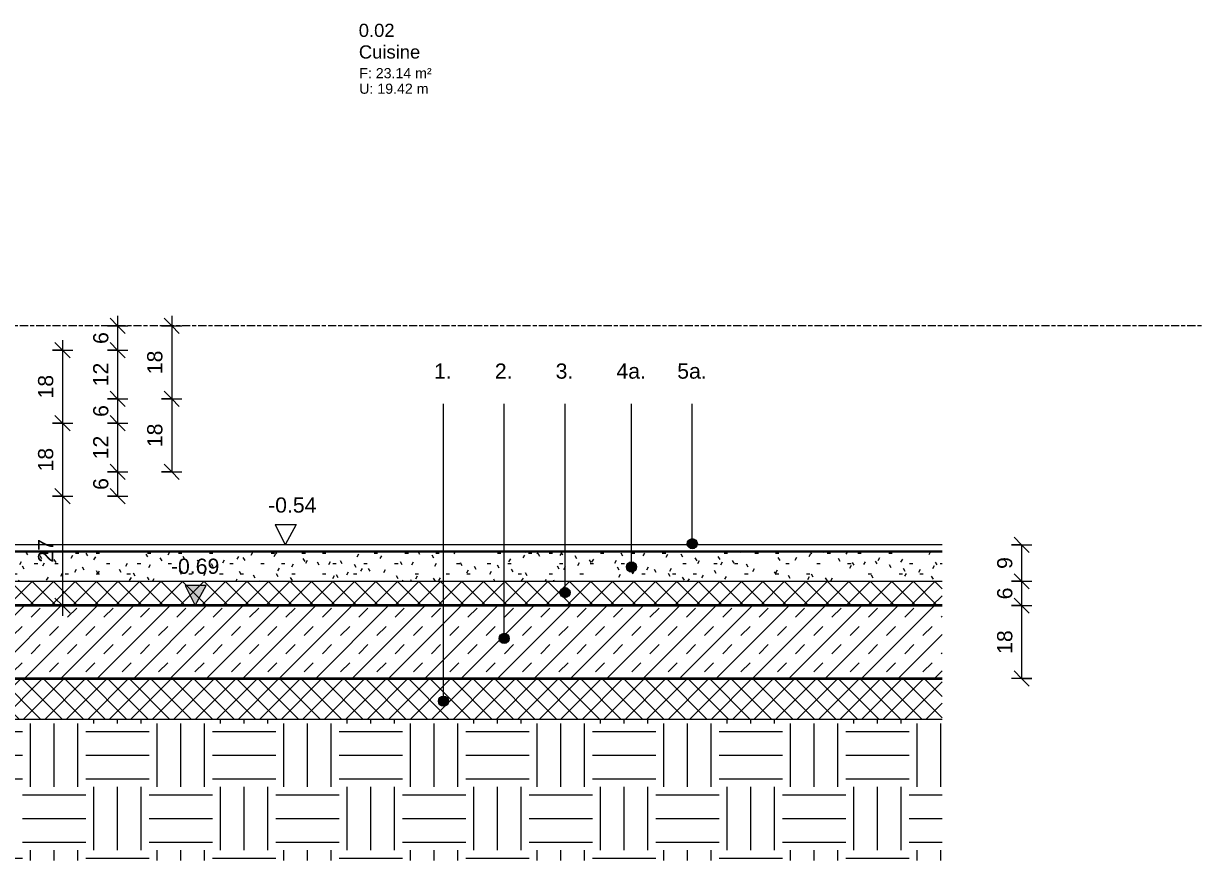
# Model space of a CAD drawing. Header units: millimetres. Extents: x 12107 to 18314, y -1786 to 1116.
# Drawn here: x 15408 to 18314, y -1319 to 746 of the extents above; entities that cross this region are included whole.
import ezdxf

# ---------------------------------------------------------------- set-up
doc = ezdxf.new("R2010")
doc.units = ezdxf.units.MM
doc.linetypes.add('Center', pattern=[40, 10, -5, 20, -5])
for name, color, linetype, lineweight in [('A-ANNO-DIMS', 211, 'Continuous', 9), ('A-ANNO-DIMS-25', 211, 'Continuous', 9), ('A-AREA-IDEN', 2, 'Continuous', 9), ('A-DETL-GENF', 92, 'Continuous', 18), ('A-DETL-MEDM', 33, 'Continuous', 35), ('A-DETL-THIN', 151, 'Continuous', 18), ('A-FLOR-LEVL', 51, 'Continuous', 9), ('G-ANNO-DIMS', 111, 'Continuous', 9), ('G-ANNO-TEXT', 231, 'Continuous', 9)]:
    doc.layers.add(name, color=color, linetype=linetype, lineweight=lineweight)
doc.styles.add('Arial_2', font='arial.ttf', dxfattribs={"height": 25})
doc.styles.add('Arial_3', font='arial.ttf', dxfattribs={"height": 32.5})
doc.styles.add('Arial_4', font='arial.ttf', dxfattribs={"height": 37.5})
doc.dimstyles.new('ANNOTATION_1_5MM_BLACK', dxfattribs={"dimscale": 304.8, "dimtxt": 38.259727, "dimasz": 0.123031, "dimexe": 0.082021, "dimexo": 0.0625, "dimgap": 0.032808, "dimtad": 1, "dimdec": 1, "dimlfac": 0.1, "dimrnd": 0.5, "dimdsep": 46, "dimtxsty": 'Arial_4', "dimblk1": 'OBLIQUE', "dimblk2": 'OBLIQUE', "dimsah": 1, "dimcen": 0.09, "dimdle": 0.082021, "dimazin": 0, "dimtfac": 1, "dimtdec": 4, "dimtix": 1, "dimtmove": 0, "dimatfit": 3, "dimfxl": 0.082021, "dimfxlon": 1, "dimtvp": 1, "dimtolj": 1, "dimtzin": 0, "dimarcsym": 2})
pattern_1 = [(45, (15561.023, -180), (-26.5165, 26.5165), []), (135, (15561.023, -180), (-26.5165, -26.5165), [])]

# ---------------------------------------------------------------- blocks, each defined once
blk = doc.blocks.new('Cotes d_élévation - OKFFB-441809-012_01-Coupe 1')
at = {"layer": 'G-ANNO-DIMS'}
for p, q in [((16028.4, -490), (16052.8, -540)), ((16028.4, -490), (16080.5, -490)), ((16080.5, -490), (16052.8, -540)), ((16073.6, -540), (16034.5, -540))]:
    blk.add_line(p, q, dxfattribs=at)
blk = doc.blocks.new('DIMBLOCK15-012_01-Coupe 1')
at = {"layer": 'A-ANNO-DIMS-25'}
for p, q in [((17870, -540), (17851.3, -521.2)), ((17845, -540), (17895, -540)), ((17870, -540), (17845, -540)), ((17870, -540), (17870, -630)), ((17870, -540), (17888.8, -558.8)), ((17845, -630), (17895, -630)), ((17870, -630), (17845, -630)), ((17870, -630), (17851.3, -611.2)), ((17870, -630), (17888.8, -648.8))]:
    blk.add_line(p, q, dxfattribs=at)
at = {"layer": 'A-ANNO-DIMS-25', "color": 0, "insert": (17809.6, -599.5), "char_height": 37.5, "width": 34.892, "attachment_point": 1, "rotation": 90, "line_spacing_factor": 0.941778, "style": 'Arial_4'}
blk.add_mtext('9', dxfattribs=at)
blk = doc.blocks.new('_Oblique')
at = {"color": 0, "linetype": 'ByBlock', "lineweight": -2}
blk.add_line((-0.5, -0.5), (0.5, 0.5), dxfattribs=at)
blk = doc.blocks.new('DIMBLOCK16-012_01-Coupe 1')
at = {"layer": 'A-ANNO-DIMS-25'}
for p, q in [((17845, -630), (17895, -630)), ((17870, -630), (17845, -630)), ((17870, -630), (17851.3, -611.2)), ((17870, -630), (17870, -690)), ((17870, -630), (17888.8, -648.8)), ((17845, -690), (17895, -690)), ((17870, -690), (17845, -690)), ((17870, -690), (17851.3, -671.3)), ((17870, -690), (17888.8, -708.8))]:
    blk.add_line(p, q, dxfattribs=at)
at = {"layer": 'A-ANNO-DIMS-25', "color": 0, "insert": (17809.6, -674.5), "char_height": 37.5, "width": 34.892, "attachment_point": 1, "rotation": 90, "line_spacing_factor": 0.941778, "style": 'Arial_4'}
blk.add_mtext('6', dxfattribs=at)
blk = doc.blocks.new('DIMBLOCK17-012_01-Coupe 1')
at = {"layer": 'A-ANNO-DIMS-25'}
for p, q in [((17845, -690), (17895, -690)), ((17870, -690), (17845, -690)), ((17870, -690), (17851.3, -671.3)), ((17870, -690), (17870, -870)), ((17870, -690), (17888.8, -708.8)), ((17895, -870), (17845, -870)), ((17870, -870), (17851.3, -851.2)), ((17870, -870), (17888.8, -888.8)), ((17870, -870), (17895, -870))]:
    blk.add_line(p, q, dxfattribs=at)
at = {"layer": 'A-ANNO-DIMS-25', "color": 0, "insert": (17809.6, -809.1), "char_height": 37.5, "width": 69.784, "attachment_point": 1, "rotation": 90, "line_spacing_factor": 0.941778, "style": 'Arial_4'}
blk.add_mtext('18', dxfattribs=at)
blk = doc.blocks.new('DIMBLOCK21-012_01-Coupe 1')
at = {"layer": 'A-ANNO-DIMS-25'}
for p, q in [((15503.7, -60), (15484.9, -41.2)), ((15503.7, -35), (15503.7, -240)), ((15478.7, -60), (15528.7, -60)), ((15503.7, -60), (15478.7, -60)), ((15503.7, -60), (15522.4, -78.7)), ((15503.7, -240), (15484.9, -221.2)), ((15478.7, -240), (15528.7, -240)), ((15503.7, -240), (15478.7, -240)), ((15503.7, -240), (15522.4, -258.7))]:
    blk.add_line(p, q, dxfattribs=at)
at = {"layer": 'A-ANNO-DIMS-25', "color": 0, "insert": (15443.2, -179.1), "char_height": 37.5, "width": 69.784, "attachment_point": 1, "rotation": 90, "line_spacing_factor": 0.941778, "style": 'Arial_4'}
blk.add_mtext('18', dxfattribs=at)
blk = doc.blocks.new('DIMBLOCK22-012_01-Coupe 1')
at = {"layer": 'A-ANNO-DIMS-25'}
for p, q in [((15503.7, -240), (15484.9, -221.2)), ((15478.7, -240), (15528.7, -240)), ((15503.7, -240), (15478.7, -240)), ((15503.7, -240), (15503.7, -420)), ((15503.7, -240), (15522.4, -258.7)), ((15503.7, -420), (15484.9, -401.2)), ((15478.7, -420), (15528.7, -420)), ((15503.7, -420), (15478.7, -420)), ((15503.7, -420), (15522.4, -438.8))]:
    blk.add_line(p, q, dxfattribs=at)
at = {"layer": 'A-ANNO-DIMS-25', "color": 0, "insert": (15443.2, -359.1), "char_height": 37.5, "width": 69.784, "attachment_point": 1, "rotation": 90, "line_spacing_factor": 0.941778, "style": 'Arial_4'}
blk.add_mtext('18', dxfattribs=at)
blk = doc.blocks.new('DIMBLOCK23-012_01-Coupe 1')
at = {"layer": 'A-ANNO-DIMS-25'}
for p, q in [((15503.7, -420), (15484.9, -401.2)), ((15478.7, -420), (15528.7, -420)), ((15503.7, -420), (15478.7, -420)), ((15503.7, -420), (15503.7, -715)), ((15503.7, -420), (15522.4, -438.8)), ((15528.7, -690), (15478.7, -690)), ((15503.7, -690), (15484.9, -671.3)), ((15503.7, -690), (15522.4, -708.8)), ((15503.7, -690), (15528.7, -690))]:
    blk.add_line(p, q, dxfattribs=at)
at = {"layer": 'A-ANNO-DIMS-25', "color": 0, "insert": (15443.2, -584.1), "char_height": 37.5, "width": 69.784, "attachment_point": 1, "rotation": 90, "line_spacing_factor": 0.941778, "style": 'Arial_4'}
blk.add_mtext('27', dxfattribs=at)
blk = doc.blocks.new('Cotes d_élévation - OKRD-441811-012_01-Coupe 1')
at = {"layer": 'G-ANNO-DIMS'}
blk.add_hatch(color=256, dxfattribs=at).paths.add_polyline_path([(15830.6, -690), (15806.2, -640), (15858.3, -640)])
for p, q in [((15858.3, -640), (15806.2, -640)), ((15806.2, -640), (15830.6, -690)), ((15830.6, -690), (15858.3, -640)), ((15812.3, -690), (15851.3, -690))]:
    blk.add_line(p, q, dxfattribs=at)
blk = doc.blocks.new('DIMBLOCK24-012_01-Coupe 1')
at = {"layer": 'A-ANNO-DIMS-25'}
for p, q in [((15748, 0), (15798, 0)), ((15773, 0), (15748, 0)), ((15773, 0), (15754.2, 18.8)), ((15773, 25), (15773, -180)), ((15773, 0), (15791.7, -18.8)), ((15773, -180), (15754.2, -161.2)), ((15748, -180), (15798, -180)), ((15773, -180), (15748, -180)), ((15773, -180), (15791.7, -198.8))]:
    blk.add_line(p, q, dxfattribs=at)
at = {"layer": 'A-ANNO-DIMS-25', "color": 0, "insert": (15712.5, -119.1), "char_height": 37.5, "width": 69.784, "attachment_point": 1, "rotation": 90, "line_spacing_factor": 0.941778, "style": 'Arial_4'}
blk.add_mtext('18', dxfattribs=at)
blk = doc.blocks.new('DIMBLOCK25-012_01-Coupe 1')
at = {"layer": 'A-ANNO-DIMS-25'}
for p, q in [((15773, -180), (15754.2, -161.2)), ((15748, -180), (15798, -180)), ((15773, -180), (15748, -180)), ((15773, -180), (15773, -360)), ((15773, -180), (15791.7, -198.8)), ((15773, -360), (15754.2, -341.3)), ((15748, -360), (15798, -360)), ((15773, -360), (15748, -360)), ((15773, -360), (15791.7, -378.8))]:
    blk.add_line(p, q, dxfattribs=at)
at = {"layer": 'A-ANNO-DIMS-25', "color": 0, "insert": (15712.5, -299.1), "char_height": 37.5, "width": 69.784, "attachment_point": 1, "rotation": 90, "line_spacing_factor": 0.941778, "style": 'Arial_4'}
blk.add_mtext('18', dxfattribs=at)
blk = doc.blocks.new('DIMBLOCK40-012_01-Coupe 1')
at = {"layer": 'A-ANNO-DIMS-25'}
for p, q in [((15614.7, 0), (15664.7, 0)), ((15639.7, 0), (15614.7, 0)), ((15639.7, 0), (15620.9, 18.8)), ((15639.7, 25), (15639.7, -60)), ((15639.7, 0), (15658.4, -18.8)), ((15639.7, -60), (15620.9, -41.2)), ((15614.7, -60), (15664.7, -60)), ((15639.7, -60), (15614.7, -60)), ((15639.7, -60), (15658.4, -78.7))]:
    blk.add_line(p, q, dxfattribs=at)
at = {"layer": 'A-ANNO-DIMS-25', "color": 0, "insert": (15579.2, -44.5), "char_height": 37.5, "width": 34.892, "attachment_point": 1, "rotation": 90, "line_spacing_factor": 0.941778, "style": 'Arial_4'}
blk.add_mtext('6', dxfattribs=at)
blk = doc.blocks.new('DIMBLOCK41-012_01-Coupe 1')
at = {"layer": 'A-ANNO-DIMS-25'}
for p, q in [((15639.7, -60), (15620.9, -41.2)), ((15614.7, -60), (15664.7, -60)), ((15639.7, -60), (15614.7, -60)), ((15639.7, -60), (15639.7, -180)), ((15639.7, -60), (15658.4, -78.7)), ((15639.7, -180), (15620.9, -161.2)), ((15614.7, -180), (15664.7, -180)), ((15639.7, -180), (15614.7, -180)), ((15639.7, -180), (15658.4, -198.8))]:
    blk.add_line(p, q, dxfattribs=at)
at = {"layer": 'A-ANNO-DIMS-25', "color": 0, "insert": (15579.2, -149.1), "char_height": 37.5, "width": 69.784, "attachment_point": 1, "rotation": 90, "line_spacing_factor": 0.941778, "style": 'Arial_4'}
blk.add_mtext('12', dxfattribs=at)
blk = doc.blocks.new('DIMBLOCK42-012_01-Coupe 1')
at = {"layer": 'A-ANNO-DIMS-25'}
for p, q in [((15639.7, -180), (15620.9, -161.2)), ((15614.7, -180), (15664.7, -180)), ((15639.7, -180), (15614.7, -180)), ((15639.7, -180), (15639.7, -240)), ((15639.7, -180), (15658.4, -198.8)), ((15639.7, -240), (15620.9, -221.2)), ((15614.7, -240), (15664.7, -240)), ((15639.7, -240), (15614.7, -240)), ((15639.7, -240), (15658.4, -258.7))]:
    blk.add_line(p, q, dxfattribs=at)
at = {"layer": 'A-ANNO-DIMS-25', "color": 0, "insert": (15579.2, -224.5), "char_height": 37.5, "width": 34.892, "attachment_point": 1, "rotation": 90, "line_spacing_factor": 0.941778, "style": 'Arial_4'}
blk.add_mtext('6', dxfattribs=at)
blk = doc.blocks.new('DIMBLOCK43-012_01-Coupe 1')
at = {"layer": 'A-ANNO-DIMS-25'}
for p, q in [((15639.7, -240), (15620.9, -221.2)), ((15614.7, -240), (15664.7, -240)), ((15639.7, -240), (15614.7, -240)), ((15639.7, -240), (15639.7, -360)), ((15639.7, -240), (15658.4, -258.7)), ((15639.7, -360), (15620.9, -341.3)), ((15614.7, -360), (15664.7, -360)), ((15639.7, -360), (15614.7, -360)), ((15639.7, -360), (15658.4, -378.8))]:
    blk.add_line(p, q, dxfattribs=at)
at = {"layer": 'A-ANNO-DIMS-25', "color": 0, "insert": (15579.2, -329.1), "char_height": 37.5, "width": 69.784, "attachment_point": 1, "rotation": 90, "line_spacing_factor": 0.941778, "style": 'Arial_4'}
blk.add_mtext('12', dxfattribs=at)
blk = doc.blocks.new('DIMBLOCK44-012_01-Coupe 1')
at = {"layer": 'A-ANNO-DIMS-25'}
for p, q in [((15639.7, -360), (15620.9, -341.3)), ((15614.7, -360), (15664.7, -360)), ((15639.7, -360), (15614.7, -360)), ((15639.7, -360), (15639.7, -420)), ((15639.7, -360), (15658.4, -378.8)), ((15639.7, -420), (15620.9, -401.2)), ((15614.7, -420), (15664.7, -420)), ((15639.7, -420), (15614.7, -420)), ((15639.7, -420), (15658.4, -438.8))]:
    blk.add_line(p, q, dxfattribs=at)
at = {"layer": 'A-ANNO-DIMS-25', "color": 0, "insert": (15579.2, -404.5), "char_height": 37.5, "width": 34.892, "attachment_point": 1, "rotation": 90, "line_spacing_factor": 0.941778, "style": 'Arial_4'}
blk.add_mtext('6', dxfattribs=at)

msp = doc.modelspace()

# ---------------------------------------------------------------- hatches: boundary and pattern name
at = {"layer": 'A-DETL-GENF'}
h = msp.add_hatch(dxfattribs=at)
h.set_pattern_fill('FP2_5', color=55, style=0, pattern_type=2)
h.set_pattern_definition([(0, (15561.02, -180), (156.25, 156.25), [156.25, -156.25]), (0, (15561.02, -121.4), (156.25, 156.25), [156.25, -156.25]), (0, (15561.02, -62.81), (156.25, 156.25), [156.25, -156.25]), (90, (15580.55, -43.28), (-156.25, 156.25), [156.25, -156.25]), (90, (15639.15, -43.28), (-156.25, 156.25), [156.25, -156.25]), (90, (15697.74, -43.28), (-156.25, 156.25), [156.25, -156.25])])
h.paths.add_polyline_path([(17673.87, -1318.63), (17673.87, -970), (14392.35, -970), (14392.35, -430), (13374.45, -430), (13374.45, -1318.63), (16693.32, -1318.63)])
h = msp.add_hatch(dxfattribs=at)
h.set_pattern_fill('FP2_4', style=0, pattern_type=2)
h.set_pattern_definition([(0, (15561.023, -180), (101.6, 25.4), [8.382, -67.818, 8.382, -67.818, -406.4]), (0, (15561.023, -180), (101.6, 25.4), [-152.4, 8.382, -144.018, 8.382, -67.818, -177.8]), (0, (15561.023, -180), (101.6, 25.4), [-381, 8.382, -42.418, 8.382, -118.618]), (120, (15599.123, -167.3), (-72.79705, 75.28818), [8.382, -67.818, 8.382, -67.818, -406.4]), (120, (15599.123, -167.3), (-72.79705, 75.28818), [-152.4, 8.382, -144.018, 8.382, -67.818, -177.8]), (120, (15599.123, -167.3), (-72.79705, 75.28818), [-381, 8.382, -42.418, 8.382, -118.618]), (240, (15611.823, -116.5), (-28.80295, -100.68818), [8.382, -67.818, 8.382, -67.818, -406.4]), (240, (15611.823, -116.5), (-28.80295, -100.68818), [-152.4, 8.382, -144.018, 8.382, -67.818, -177.8]), (240, (15611.823, -116.5), (-28.80295, -100.68818), [-381, 8.382, -42.418, 8.382, -118.618])])
h.paths.add_polyline_path([(15524.16, -630), (17673.87, -630), (17673.87, -558), (15327.35, -558), (15327.35, -630)])
h = msp.add_hatch(dxfattribs=at)
h.set_pattern_fill('FP2_3', style=0, pattern_type=2)
h.set_pattern_definition(pattern_1)
h.paths.add_polyline_path([(15524.16, -690), (17673.87, -690), (17673.87, -630), (15317.35, -630), (15317.35, -690), (15327.35, -690)])
h = msp.add_hatch(dxfattribs=at)
h.set_pattern_fill('FP2_6', style=0, pattern_type=2)
h.set_pattern_definition([(45, (15561.02, -180), (-44.9013, 44.9013), []), (45, (15605.924, -180), (-44.9013, 44.9013), [31.75, -31.75])])
h.paths.add_polyline_path([(17673.87, -870), (17673.87, -690), (14592.35, -690), (14592.35, -870), (15524.16, -870)])
h = msp.add_hatch(dxfattribs=at)
h.set_pattern_fill('FP2_3', style=0, pattern_type=2)
h.set_pattern_definition(pattern_1)
h.paths.add_polyline_path([(17673.87, -970), (17673.87, -870), (14592.35, -870), (14592.35, -970), (15524.16, -970)])
at = {"layer": 'G-ANNO-TEXT'}
h = msp.add_hatch(color=250, dxfattribs=at)
edge = h.paths.add_edge_path()
edge.add_arc((17057.56, -537.3), 12.5, 0, 360)
h = msp.add_hatch(color=250, dxfattribs=at)
edge = h.paths.add_edge_path()
edge.add_arc((16907.56, -594.71), 12.5, 0, 360)
h = msp.add_hatch(color=250, dxfattribs=at)
edge = h.paths.add_edge_path()
edge.add_arc((16743.44, -657.87), 12.5, 0, 360)
h = msp.add_hatch(color=250, dxfattribs=at)
edge = h.paths.add_edge_path()
edge.add_arc((16593.44, -770.79), 12.5, 0, 360)
h = msp.add_hatch(color=250, dxfattribs=at)
edge = h.paths.add_edge_path()
edge.add_arc((16443.44, -925.81), 12.5, 0, 360)

# ---------------------------------------------------------------- linework, layer by layer
at = {"layer": 'A-DETL-MEDM'}
for p, q in [((17673.87, -690), (14592.35, -690)), ((14592.35, -870), (17673.87, -870))]:
    msp.add_line(p, q, dxfattribs=at)
at = {"layer": 'A-DETL-THIN'}
for p, q in [((17673.87, -540), (15327.35, -540)), ((15327.35, -555), (17673.87, -555)), ((17673.87, -558), (15327.35, -558)), ((15327.35, -630), (17673.87, -630)), ((14592.35, -970), (17673.87, -970))]:
    msp.add_line(p, q, dxfattribs=at)
at = {"layer": 'A-FLOR-LEVL', "linetype": 'Center'}
msp.add_line((18313.69, 0), (12734.8, 0), dxfattribs=at)
at = {"layer": 'G-ANNO-DIMS'}
msp.add_line((16070.3, -540), (16052.84, -540), dxfattribs=at)
at = {"layer": 'G-ANNO-TEXT', "color": 250}
for p, q in [((16443.44, -925.81), (16443.44, -192.48)), ((16593.44, -770.79), (16593.44, -192.48)), ((16743.44, -657.87), (16743.44, -192.48)), ((16907.56, -594.71), (16907.56, -192.48)), ((17057.56, -537.3), (17057.56, -192.48))]:
    msp.add_line(p, q, dxfattribs=at)
for centre in [(17057.56, -537.3), (16907.56, -594.71), (16743.44, -657.87), (16593.44, -770.79), (16443.44, -925.81)]:
    msp.add_circle(centre, 12.5, dxfattribs=at)

# ---------------------------------------------------------------- block references
at = {"layer": 'G-ANNO-DIMS'}
for name in ['Cotes d_élévation - OKFFB-441809-012_01-Coupe 1', 'Cotes d_élévation - OKRD-441811-012_01-Coupe 1']:
    msp.add_blockref(name, (0, 0), dxfattribs=at)

# ---------------------------------------------------------------- texts
at = {"layer": 'A-AREA-IDEN', "attachment_point": 1}
for s, insert, char_height, width, style in [('0.02', (16234.54, 745.48), 32.5, 106.2236, 'Arial_3'), ('Cuisine', (16234.83, 692.16), 32.5, 182.3839, 'Arial_3'), ('F: 23.14 m²', (16235.81, 636.06), 25, 216.4556, 'Arial_2'), ('U: 19.42 m', (16235.81, 597.77), 25, 204.4303, 'Arial_2')]:
    msp.add_mtext(s, dxfattribs=dict(at, insert=insert, char_height=char_height, width=width, style=style))
at = {"layer": 'G-ANNO-DIMS', "char_height": 37.5, "width": 142.7817, "attachment_point": 1, "line_spacing_factor": 0.941778, "style": 'Arial_4'}
for s, insert in [('-0.54', (16010.81, -423.08)), ('-0.69', (15771.13, -574.06))]:
    msp.add_mtext(s, dxfattribs=dict(at, insert=insert))
at = {"layer": 'G-ANNO-TEXT', "color": 7, "char_height": 37.5, "attachment_point": 1, "style": 'Arial_4'}
for s, insert, width in [('1.', (16420.31, -92.63), 54.1139), ('2.', (16570.31, -92.63), 54.1139), ('3.', (16720.31, -92.63), 54.1139), ('4a.', (16870.31, -92.63), 88.1856), ('5a.', (17020.31, -92.63), 88.1856)]:
    msp.add_mtext(s, dxfattribs=dict(at, insert=insert, width=width))

# ---------------------------------------------------------------- dimensions: what is measured, and where the dimension line sits
at = {"layer": 'A-ANNO-DIMS'}
for base, p1, p2, override, picture, middle in [((15639.69, -60), (15614.69, 0), (15614.69, -60), {"dimpost": '<>', "dimfxl": 60}, 'DIMBLOCK40-012_01-Coupe 1', (15610.54, -30)), ((15772.97, -180), (15747.97, 0), (15747.97, -180), {"dimpost": '<>', "dimfxl": 180}, 'DIMBLOCK24-012_01-Coupe 1', (15743.82, -90)), ((15503.69, -240), (15478.69, -60), (15478.69, -240), {"dimpost": '<>', "dimfxl": 180}, 'DIMBLOCK21-012_01-Coupe 1', (15474.54, -150)), ((15639.69, -180), (15614.69, -60), (15614.69, -180), {"dimpost": '<>', "dimfxl": 120}, 'DIMBLOCK41-012_01-Coupe 1', (15610.86, -120)), ((15639.69, -240), (15614.69, -180), (15614.69, -240), {"dimpost": '<>', "dimfxl": 60}, 'DIMBLOCK42-012_01-Coupe 1', (15610.54, -210)), ((15772.97, -360), (15747.97, -180), (15747.97, -360), {"dimpost": '<>', "dimfxl": 180}, 'DIMBLOCK25-012_01-Coupe 1', (15743.82, -270)), ((15503.69, -420), (15478.69, -240), (15478.69, -420), {"dimpost": '<>', "dimfxl": 180}, 'DIMBLOCK22-012_01-Coupe 1', (15474.54, -330)), ((15639.69, -360), (15614.69, -240), (15614.69, -360), {"dimpost": '<>', "dimfxl": 120}, 'DIMBLOCK43-012_01-Coupe 1', (15610.86, -300)), ((15639.69, -420), (15614.69, -360), (15614.69, -420), {"dimpost": '<>', "dimfxl": 60}, 'DIMBLOCK44-012_01-Coupe 1', (15610.54, -390)), ((15503.69, -690), (15478.69, -420), (15528.69, -690), {"dimpost": '<>', "dimfxl": 274.590604}, 'DIMBLOCK23-012_01-Coupe 1', (15474.86, -555)), ((17870, -630), (17845, -540), (17845, -630), {"dimpost": '<>', "dimfxl": 90}, 'DIMBLOCK15-012_01-Coupe 1', (17840.85, -585)), ((17870, -690), (17845, -630), (17845, -690), {"dimpost": '<>', "dimfxl": 60}, 'DIMBLOCK16-012_01-Coupe 1', (17840.85, -660)), ((17870, -870), (17845, -690), (17895, -870), {"dimpost": '<>', "dimfxl": 186.815417}, 'DIMBLOCK17-012_01-Coupe 1', (17840.85, -780))]:
    dim = msp.add_linear_dim(base=base, p1=p1, p2=p2, angle=90, dimstyle='ANNOTATION_1_5MM_BLACK', override=override, dxfattribs=at)
    dim.commit()
    dim.dimension.update_dxf_attribs({"geometry": picture, "text_midpoint": middle})

doc.saveas('drawing.dxf')
